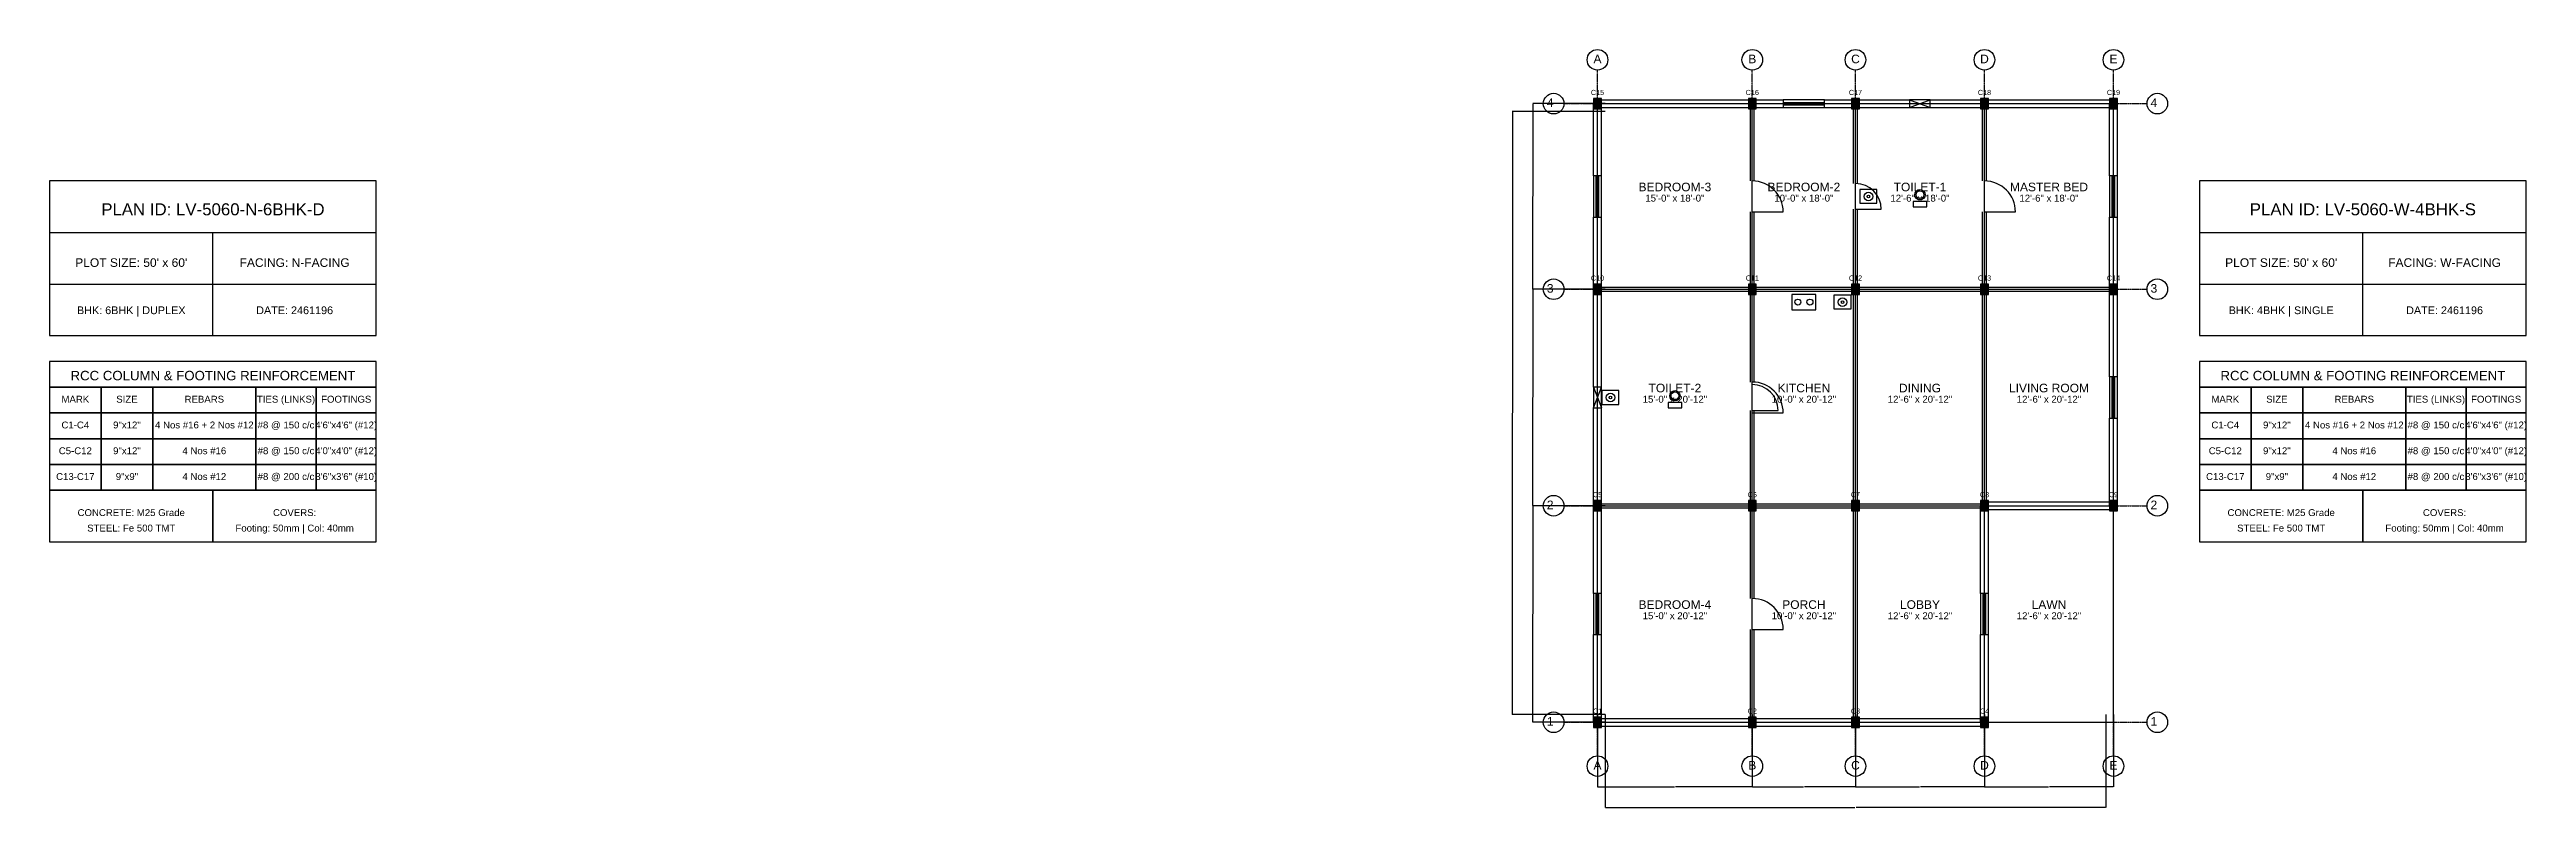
# Model space of a CAD drawing. Header units: inches. Extents: x -134 to 23580, y -99 to 23207.
# Drawn here: x 8200 to 11080, y 14901 to 15783 of the extents above; entities that cross this region are included whole.
import ezdxf
from ezdxf.enums import TextEntityAlignment as Align

# ---------------------------------------------------------------- set-up
doc = ezdxf.new("R2010")
doc.units = ezdxf.units.IN
doc.header["$MEASUREMENT"] = 0
doc.linetypes.add('CENTER', pattern=[2, 1.25, -0.25, 0.25, -0.25])
for name, color, linetype in [('A-COL-HATCH', 251, 'Continuous'), ('A-COLUMN', 1, 'Continuous'), ('A-DIM', 5, 'Continuous'), ('A-DOOR', 30, 'Continuous'), ('A-FIXTURE', 8, 'Continuous'), ('A-TEXT', 2, 'Continuous'), ('A-WALL-EXT', 7, 'Continuous'), ('A-WALL-INT', 9, 'Continuous'), ('A-WINDOW', 4, 'Continuous'), ('S-BEAM-FRAMING', 2, 'Continuous'), ('S-BUBBLE', 4, 'Continuous'), ('S-GRID-CENTER', 8, 'CENTER'), ('S-TABLE', 7, 'Continuous'), ('S-TEXT', 3, 'Continuous')]:
    doc.layers.add(name, color=color, linetype=linetype)
doc.styles.get("Standard").update_dxf_attribs({"font": 'arial.ttf'})
doc.dimstyles.get("Standard").update_dxf_attribs({"dimtxt": 0.18, "dimasz": 0.18, "dimexe": 0.18, "dimexo": 0.0625, "dimgap": 0.09, "dimtad": 0, "dimtih": 1, "dimtoh": 1, "dimdec": 4, "dimzin": 0, "dimdsep": 46, "dimtxsty": 'Standard', "dimcen": 0.09, "dimadec": 0, "dimazin": 0, "dimtfac": 1, "dimtdec": 4, "dimtofl": 0, "dimtmove": 0, "dimatfit": 3, "dimfxl": 1, "dimtolj": 1, "dimtzin": 0, "dimarcsym": 0})

# ---------------------------------------------------------------- blocks, each defined once
blk = doc.blocks.new('*D569')
at = {"layer": 'A-DIM', "color": 0, "lineweight": -2, "transparency": 16777216}
for p, q in [((10000, 15008.9), (10000, 14924.8)), ((10180, 15008.9), (10180, 14924.8)), ((10000.2, 14925), (10089.4, 14925)), ((10179.8, 14925), (10090.6, 14925))]:
    blk.add_line(p, q, dxfattribs=at)
at = {"layer": 'A-DIM', "color": 0, "transparency": 16777216}
for points in [[(10000.2, 14925), (10000.2, 14925), (10000, 14925)], [(10179.8, 14925), (10179.8, 14925), (10180, 14925)]]:
    blk.add_solid(points, dxfattribs=at)
at = {"layer": 'Defpoints', "color": 0, "transparency": 16777216}
for p in [(10000, 15009), (10180, 15009), (10180, 14925)]:
    blk.add_point(p, dxfattribs=at)
at = {"layer": 'A-DIM', "color": 0, "transparency": 16777216, "insert": (10090, 14925), "char_height": 0.18, "attachment_point": 5}
blk.add_mtext('\\A1;180.0000', dxfattribs=at)
blk = doc.blocks.new('*D570')
at = {"layer": 'A-DIM', "color": 0, "lineweight": -2, "transparency": 16777216}
for p, q in [((10180, 15008.9), (10180, 14924.8)), ((10300, 15008.9), (10300, 14924.8)), ((10180.2, 14925), (10239.4, 14925)), ((10299.8, 14925), (10240.6, 14925))]:
    blk.add_line(p, q, dxfattribs=at)
at = {"layer": 'A-DIM', "color": 0, "transparency": 16777216}
for points in [[(10180.2, 14925), (10180.2, 14925), (10180, 14925)], [(10299.8, 14925), (10299.8, 14925), (10300, 14925)]]:
    blk.add_solid(points, dxfattribs=at)
at = {"layer": 'Defpoints', "color": 0, "transparency": 16777216}
for p in [(10180, 15009), (10300, 15009), (10300, 14925)]:
    blk.add_point(p, dxfattribs=at)
at = {"layer": 'A-DIM', "color": 0, "transparency": 16777216, "insert": (10240, 14925), "char_height": 0.18, "attachment_point": 5}
blk.add_mtext('\\A1;120.0000', dxfattribs=at)
blk = doc.blocks.new('*D571')
at = {"layer": 'A-DIM', "color": 0, "lineweight": -2, "transparency": 16777216}
for p, q in [((10300, 15008.9), (10300, 14924.8)), ((10450, 15008.9), (10450, 14924.8)), ((10300.2, 14925), (10374.4, 14925)), ((10449.8, 14925), (10375.6, 14925))]:
    blk.add_line(p, q, dxfattribs=at)
at = {"layer": 'A-DIM', "color": 0, "transparency": 16777216}
for points in [[(10300.2, 14925), (10300.2, 14925), (10300, 14925)], [(10449.8, 14925), (10449.8, 14925), (10450, 14925)]]:
    blk.add_solid(points, dxfattribs=at)
at = {"layer": 'Defpoints', "color": 0, "transparency": 16777216}
for p in [(10300, 15009), (10450, 15009), (10450, 14925)]:
    blk.add_point(p, dxfattribs=at)
at = {"layer": 'A-DIM', "color": 0, "transparency": 16777216, "insert": (10375, 14925), "char_height": 0.18, "attachment_point": 5}
blk.add_mtext('\\A1;150.0000', dxfattribs=at)
blk = doc.blocks.new('*D572')
at = {"layer": 'A-DIM', "color": 0, "lineweight": -2, "transparency": 16777216}
for p, q in [((10450, 15008.9), (10450, 14924.8)), ((10600, 15008.9), (10600, 14924.8)), ((10450.2, 14925), (10524.4, 14925)), ((10599.8, 14925), (10525.6, 14925))]:
    blk.add_line(p, q, dxfattribs=at)
at = {"layer": 'A-DIM', "color": 0, "transparency": 16777216}
for points in [[(10450.2, 14925), (10450.2, 14925), (10450, 14925)], [(10599.8, 14925), (10599.8, 14925), (10600, 14925)]]:
    blk.add_solid(points, dxfattribs=at)
at = {"layer": 'Defpoints', "color": 0, "transparency": 16777216}
for p in [(10450, 15009), (10600, 15009), (10600, 14925)]:
    blk.add_point(p, dxfattribs=at)
at = {"layer": 'A-DIM', "color": 0, "transparency": 16777216, "insert": (10525, 14925), "char_height": 0.18, "attachment_point": 5}
blk.add_mtext('\\A1;150.0000', dxfattribs=at)
blk = doc.blocks.new('*D573')
at = {"layer": 'A-DIM', "color": 0, "lineweight": -2, "transparency": 16777216}
for p, q in [((10009, 15008.9), (10009, 14900.8)), ((10591, 15008.9), (10591, 14900.8)), ((10009.2, 14901), (10299.4, 14901)), ((10590.8, 14901), (10300.6, 14901))]:
    blk.add_line(p, q, dxfattribs=at)
at = {"layer": 'A-DIM', "color": 0, "transparency": 16777216}
for points in [[(10009.2, 14901), (10009.2, 14901), (10009, 14901)], [(10590.8, 14901), (10590.8, 14901), (10591, 14901)]]:
    blk.add_solid(points, dxfattribs=at)
at = {"layer": 'Defpoints', "color": 0, "transparency": 16777216}
for p in [(10009, 15009), (10591, 15009), (10591, 14901)]:
    blk.add_point(p, dxfattribs=at)
at = {"layer": 'A-DIM', "color": 0, "transparency": 16777216, "insert": (10300, 14901), "char_height": 0.18, "attachment_point": 5}
blk.add_mtext('\\A1;582.0000', dxfattribs=at)
blk = doc.blocks.new('*D574')
at = {"layer": 'A-DIM', "color": 0, "lineweight": -2, "transparency": 16777216}
for p, q in [((10008.9, 15252), (9924.8, 15252)), ((9925, 15251.8), (9925, 15126.2)), ((9925, 15000.2), (9925, 15125.8)), ((10008.9, 15000), (9924.8, 15000))]:
    blk.add_line(p, q, dxfattribs=at)
at = {"layer": 'A-DIM', "color": 0, "transparency": 16777216}
for points in [[(9925, 15251.8), (9925, 15251.8), (9925, 15252)], [(9925, 15000.2), (9925, 15000.2), (9925, 15000)]]:
    blk.add_solid(points, dxfattribs=at)
at = {"layer": 'Defpoints', "color": 0, "transparency": 16777216}
for p in [(9925, 15252), (10009, 15252), (10009, 15000)]:
    blk.add_point(p, dxfattribs=at)
at = {"layer": 'A-DIM', "color": 0, "transparency": 16777216, "insert": (9925, 15126), "char_height": 0.18, "attachment_point": 5}
blk.add_mtext('\\A1;252.0000', dxfattribs=at)
blk = doc.blocks.new('*D575')
at = {"layer": 'A-DIM', "color": 0, "lineweight": -2, "transparency": 16777216}
for p, q in [((10008.9, 15504), (9924.8, 15504)), ((9925, 15503.8), (9925, 15378.2)), ((9925, 15252.2), (9925, 15377.8)), ((10008.9, 15252), (9924.8, 15252))]:
    blk.add_line(p, q, dxfattribs=at)
at = {"layer": 'A-DIM', "color": 0, "transparency": 16777216}
for points in [[(9925, 15503.8), (9925, 15503.8), (9925, 15504)], [(9925, 15252.2), (9925, 15252.2), (9925, 15252)]]:
    blk.add_solid(points, dxfattribs=at)
at = {"layer": 'Defpoints', "color": 0, "transparency": 16777216}
for p in [(9925, 15504), (10009, 15504), (10009, 15252)]:
    blk.add_point(p, dxfattribs=at)
at = {"layer": 'A-DIM', "color": 0, "transparency": 16777216, "insert": (9925, 15378), "char_height": 0.18, "attachment_point": 5}
blk.add_mtext('\\A1;252.0000', dxfattribs=at)
blk = doc.blocks.new('*D576')
at = {"layer": 'A-DIM', "color": 0, "lineweight": -2, "transparency": 16777216}
for p, q in [((10008.9, 15720), (9924.8, 15720)), ((9925, 15719.8), (9925, 15612.2)), ((9925, 15504.2), (9925, 15611.8)), ((10008.9, 15504), (9924.8, 15504))]:
    blk.add_line(p, q, dxfattribs=at)
at = {"layer": 'A-DIM', "color": 0, "transparency": 16777216}
for points in [[(9925, 15719.8), (9925, 15719.8), (9925, 15720)], [(9925, 15504.2), (9925, 15504.2), (9925, 15504)]]:
    blk.add_solid(points, dxfattribs=at)
at = {"layer": 'Defpoints', "color": 0, "transparency": 16777216}
for p in [(9925, 15720), (10009, 15720), (10009, 15504)]:
    blk.add_point(p, dxfattribs=at)
at = {"layer": 'A-DIM', "color": 0, "transparency": 16777216, "insert": (9925, 15612), "char_height": 0.18, "attachment_point": 5}
blk.add_mtext('\\A1;216.0000', dxfattribs=at)
blk = doc.blocks.new('*D577')
at = {"layer": 'A-DIM', "color": 0, "lineweight": -2, "transparency": 16777216}
for p, q in [((10008.9, 15711), (9900.8, 15711)), ((9901, 15710.8), (9901, 15360.2)), ((9901, 15009.2), (9901, 15359.8)), ((10008.9, 15009), (9900.8, 15009))]:
    blk.add_line(p, q, dxfattribs=at)
at = {"layer": 'A-DIM', "color": 0, "transparency": 16777216}
for points in [[(9901, 15710.8), (9901, 15710.8), (9901, 15711)], [(9901, 15009.2), (9901, 15009.2), (9901, 15009)]]:
    blk.add_solid(points, dxfattribs=at)
at = {"layer": 'Defpoints', "color": 0, "transparency": 16777216}
for p in [(9901, 15711), (10009, 15711), (10009, 15009)]:
    blk.add_point(p, dxfattribs=at)
at = {"layer": 'A-DIM', "color": 0, "transparency": 16777216, "insert": (9901, 15360), "char_height": 0.18, "attachment_point": 5}
blk.add_mtext('\\A1;702.0000', dxfattribs=at)

msp = doc.modelspace()

# ---------------------------------------------------------------- linework, layer by layer
at = {"layer": 'A-COL-HATCH'}
for points in [[(9995.5, 15714), (10004.5, 15714), (9995.5, 15726), (10004.5, 15726)], [(10175.5, 15714), (10184.5, 15714), (10175.5, 15726), (10184.5, 15726)], [(10295.5, 15714), (10304.5, 15714), (10295.5, 15726), (10304.5, 15726)], [(10445.5, 15714), (10454.5, 15714), (10445.5, 15726), (10454.5, 15726)], [(10595.5, 15714), (10604.5, 15714), (10595.5, 15726), (10604.5, 15726)], [(9995.5, 15498), (10004.5, 15498), (9995.5, 15510), (10004.5, 15510)], [(10175.5, 15498), (10184.5, 15498), (10175.5, 15510), (10184.5, 15510)], [(10295.5, 15498), (10304.5, 15498), (10295.5, 15510), (10304.5, 15510)], [(10445.5, 15498), (10454.5, 15498), (10445.5, 15510), (10454.5, 15510)], [(10595.5, 15498), (10604.5, 15498), (10595.5, 15510), (10604.5, 15510)], [(9995.5, 15246), (10004.5, 15246), (9995.5, 15258), (10004.5, 15258)], [(10175.5, 15246), (10184.5, 15246), (10175.5, 15258), (10184.5, 15258)], [(10295.5, 15246), (10304.5, 15246), (10295.5, 15258), (10304.5, 15258)], [(10445.5, 15246), (10454.5, 15246), (10445.5, 15258), (10454.5, 15258)], [(10595.5, 15246), (10604.5, 15246), (10595.5, 15258), (10604.5, 15258)], [(9995.5, 14994), (10004.5, 14994), (9995.5, 15006), (10004.5, 15006)], [(10175.5, 14994), (10184.5, 14994), (10175.5, 15006), (10184.5, 15006)], [(10295.5, 14994), (10304.5, 14994), (10295.5, 15006), (10304.5, 15006)], [(10445.5, 14994), (10454.5, 14994), (10445.5, 15006), (10454.5, 15006)]]:
    msp.add_solid(points, dxfattribs=at)
at = {"layer": 'A-COLUMN'}
for points in [[(9995.5, 15714), (10004.5, 15714), (10004.5, 15726), (9995.5, 15726)], [(10175.5, 15714), (10184.5, 15714), (10184.5, 15726), (10175.5, 15726)], [(10295.5, 15714), (10304.5, 15714), (10304.5, 15726), (10295.5, 15726)], [(10445.5, 15714), (10454.5, 15714), (10454.5, 15726), (10445.5, 15726)], [(10595.5, 15714), (10604.5, 15714), (10604.5, 15726), (10595.5, 15726)], [(9995.5, 15498), (10004.5, 15498), (10004.5, 15510), (9995.5, 15510)], [(10175.5, 15498), (10184.5, 15498), (10184.5, 15510), (10175.5, 15510)], [(10295.5, 15498), (10304.5, 15498), (10304.5, 15510), (10295.5, 15510)], [(10445.5, 15498), (10454.5, 15498), (10454.5, 15510), (10445.5, 15510)], [(10595.5, 15498), (10604.5, 15498), (10604.5, 15510), (10595.5, 15510)], [(9995.5, 15246), (10004.5, 15246), (10004.5, 15258), (9995.5, 15258)], [(10175.5, 15246), (10184.5, 15246), (10184.5, 15258), (10175.5, 15258)], [(10295.5, 15246), (10304.5, 15246), (10304.5, 15258), (10295.5, 15258)], [(10445.5, 15246), (10454.5, 15246), (10454.5, 15258), (10445.5, 15258)], [(10595.5, 15246), (10604.5, 15246), (10604.5, 15258), (10595.5, 15258)], [(9995.5, 14994), (10004.5, 14994), (10004.5, 15006), (9995.5, 15006)], [(10175.5, 14994), (10184.5, 14994), (10184.5, 15006), (10175.5, 15006)], [(10295.5, 14994), (10304.5, 14994), (10304.5, 15006), (10295.5, 15006)], [(10445.5, 14994), (10454.5, 14994), (10454.5, 15006), (10445.5, 15006)]]:
    msp.add_lwpolyline(points, close=True, dxfattribs=at)
at = {"layer": 'A-DOOR'}
for p, q in [((10180, 15594), (10216, 15594)), ((10180, 15594), (10216, 15594)), ((10300, 15597), (10330, 15597)), ((10450, 15594), (10486, 15594)), ((10180, 15363), (10210, 15363)), ((10180, 15360), (10216, 15360)), ((10180, 15108), (10216, 15108))]:
    msp.add_line(p, q, dxfattribs=at)
for centre, radius in [((10180, 15594), 36), ((10180, 15594), 36), ((10300, 15597), 30), ((10450, 15594), 36), ((10180, 15360), 36), ((10180, 15363), 30), ((10180, 15108), 36)]:
    msp.add_arc(centre, radius, 0, 90, dxfattribs=at)
at = {"layer": 'A-FIXTURE'}
for points in [[(10305, 15604), (10325, 15604), (10325, 15620), (10305, 15620)], [(10367, 15600), (10383, 15600), (10383, 15606), (10367, 15606)], [(10226, 15480), (10254, 15480), (10254, 15498), (10226, 15498)], [(10275, 15481), (10295, 15481), (10295, 15497), (10275, 15497)], [(10005, 15370), (10025, 15370), (10025, 15386), (10005, 15386)], [(10082, 15366), (10098, 15366), (10098, 15372), (10082, 15372)]]:
    msp.add_lwpolyline(points, close=True, dxfattribs=at)
for centre, radius in [((10315, 15612), 5), ((10315, 15612), 1.5), ((10375, 15614), 6), ((10375, 15614), 4.5), ((10233, 15489), 3.5), ((10247, 15489), 3.5), ((10285, 15489), 5), ((10285, 15489), 1.5), ((10015, 15378), 5), ((10090, 15380), 6), ((10090, 15380), 4.5), ((10015, 15378), 1.5)]:
    msp.add_circle(centre, radius, dxfattribs=at)
at = {"layer": 'A-WALL-EXT'}
for p, q in [((9995.5, 15636), (9995.5, 15720)), ((10000, 15724.5), (10180, 15724.5)), ((10000, 15715.5), (10180, 15715.5)), ((10004.5, 15636), (10004.5, 15720)), ((10180, 15724.5), (10216, 15724.5)), ((10180, 15715.5), (10216, 15715.5)), ((10264, 15724.5), (10300, 15724.5)), ((10264, 15715.5), (10300, 15715.5)), ((10300, 15724.5), (10363, 15724.5)), ((10300, 15715.5), (10363, 15715.5)), ((10387, 15724.5), (10450, 15724.5)), ((10387, 15715.5), (10450, 15715.5)), ((10450, 15724.5), (10600, 15724.5)), ((10450, 15715.5), (10600, 15715.5)), ((10595.5, 15636), (10595.5, 15720)), ((10604.5, 15636), (10604.5, 15720)), ((9995.5, 15504), (9995.5, 15588)), ((10004.5, 15504), (10004.5, 15588)), ((10595.5, 15504), (10595.5, 15588)), ((10604.5, 15504), (10604.5, 15588)), ((8200, 15570), (8580, 15570)), ((8390, 15450), (8390, 15570)), ((10700, 15570), (11080, 15570)), ((10890, 15450), (10890, 15570)), ((8200, 15510), (8580, 15510)), ((9995.5, 15390), (9995.5, 15504)), ((10004.5, 15390), (10004.5, 15504)), ((10595.5, 15402), (10595.5, 15504)), ((10604.5, 15402), (10604.5, 15504)), ((10700, 15510), (11080, 15510)), ((9995.5, 15252), (9995.5, 15366)), ((10004.5, 15252), (10004.5, 15366)), ((10595.5, 15252), (10595.5, 15354)), ((10604.5, 15252), (10604.5, 15354)), ((9995.5, 15150), (9995.5, 15252)), ((10004.5, 15150), (10004.5, 15252)), ((10445.5, 15150), (10445.5, 15252)), ((10450, 15256.5), (10600, 15256.5)), ((10450, 15247.5), (10600, 15247.5)), ((10454.5, 15150), (10454.5, 15252)), ((9995.5, 15000), (9995.5, 15102)), ((10004.5, 15000), (10004.5, 15102)), ((10445.5, 15000), (10445.5, 15102)), ((10454.5, 15000), (10454.5, 15102)), ((10000, 15004.5), (10180, 15004.5)), ((10000, 14995.5), (10180, 14995.5)), ((10180, 15004.5), (10300, 15004.5)), ((10180, 14995.5), (10300, 14995.5)), ((10300, 15004.5), (10450, 15004.5)), ((10300, 14995.5), (10450, 14995.5))]:
    msp.add_line(p, q, dxfattribs=at)
for points in [[(8200, 15450), (8580, 15450), (8580, 15630), (8200, 15630)], [(10700, 15450), (11080, 15450), (11080, 15630), (10700, 15630)]]:
    msp.add_lwpolyline(points, close=True, dxfattribs=at)
at = {"layer": 'A-WALL-INT'}
for p, q in [((10177.75, 15630), (10177.75, 15720)), ((10182.25, 15630), (10182.25, 15720)), ((10297.75, 15627), (10297.75, 15720)), ((10302.25, 15627), (10302.25, 15720)), ((10447.75, 15630), (10447.75, 15720)), ((10452.25, 15630), (10452.25, 15720)), ((10177.75, 15504), (10177.75, 15594)), ((10182.25, 15504), (10182.25, 15594)), ((10297.75, 15504), (10297.75, 15597)), ((10302.25, 15504), (10302.25, 15597)), ((10447.75, 15504), (10447.75, 15594)), ((10452.25, 15504), (10452.25, 15594)), ((10000, 15506.25), (10180, 15506.25)), ((10000, 15501.75), (10180, 15501.75)), ((10177.75, 15396), (10177.75, 15504)), ((10180, 15506.25), (10300, 15506.25)), ((10180, 15501.75), (10300, 15501.75)), ((10182.25, 15396), (10182.25, 15504)), ((10297.75, 15252), (10297.75, 15504)), ((10300, 15506.25), (10450, 15506.25)), ((10300, 15501.75), (10450, 15501.75)), ((10302.25, 15252), (10302.25, 15504)), ((10447.75, 15252), (10447.75, 15504)), ((10450, 15506.25), (10600, 15506.25)), ((10450, 15501.75), (10600, 15501.75)), ((10452.25, 15252), (10452.25, 15504)), ((10177.75, 15252), (10177.75, 15363)), ((10182.25, 15252), (10182.25, 15363)), ((10000, 15254.25), (10180, 15254.25)), ((10000, 15249.75), (10180, 15249.75)), ((10177.75, 15144), (10177.75, 15252)), ((10180, 15254.25), (10300, 15254.25)), ((10180, 15249.75), (10300, 15249.75)), ((10182.25, 15144), (10182.25, 15252)), ((10297.75, 15000), (10297.75, 15252)), ((10300, 15254.25), (10450, 15254.25)), ((10300, 15249.75), (10450, 15249.75)), ((10302.25, 15000), (10302.25, 15252)), ((10177.75, 15000), (10177.75, 15108)), ((10182.25, 15000), (10182.25, 15108))]:
    msp.add_line(p, q, dxfattribs=at)
at = {"layer": 'A-WINDOW'}
for p, q in [((10216, 15721.5), (10264, 15721.5)), ((10216, 15718.5), (10264, 15718.5)), ((10363, 15715.5), (10387, 15724.5)), ((10363, 15724.5), (10387, 15715.5)), ((9998.5, 15588), (9998.5, 15636)), ((10001.5, 15588), (10001.5, 15636)), ((10598.5, 15588), (10598.5, 15636)), ((10601.5, 15588), (10601.5, 15636)), ((9995.5, 15366), (10004.5, 15390)), ((9995.5, 15390), (10004.5, 15366)), ((10598.5, 15354), (10598.5, 15402)), ((10601.5, 15354), (10601.5, 15402)), ((9998.5, 15102), (9998.5, 15150)), ((10001.5, 15102), (10001.5, 15150)), ((10448.5, 15102), (10448.5, 15150)), ((10451.5, 15102), (10451.5, 15150))]:
    msp.add_line(p, q, dxfattribs=at)
for points in [[(10216, 15715.5), (10264, 15715.5), (10264, 15724.5), (10216, 15724.5)], [(10363, 15715.5), (10387, 15715.5), (10387, 15724.5), (10363, 15724.5)], [(9995.5, 15588), (10004.5, 15588), (10004.5, 15636), (9995.5, 15636)], [(10595.5, 15588), (10604.5, 15588), (10604.5, 15636), (10595.5, 15636)], [(9995.5, 15366), (10004.5, 15366), (10004.5, 15390), (9995.5, 15390)], [(10595.5, 15354), (10604.5, 15354), (10604.5, 15402), (10595.5, 15402)], [(9995.5, 15102), (10004.5, 15102), (10004.5, 15150), (9995.5, 15150)], [(10445.5, 15102), (10454.5, 15102), (10454.5, 15150), (10445.5, 15150)]]:
    msp.add_lwpolyline(points, close=True, dxfattribs=at)
at = {"layer": 'S-BEAM-FRAMING'}
for p, q in [((10000, 15000), (10000, 15720)), ((10000, 15720), (10600, 15720)), ((10180, 15000), (10180, 15720)), ((10300, 15000), (10300, 15720)), ((10450, 15000), (10450, 15720)), ((10600, 15000), (10600, 15720)), ((10000, 15504), (10600, 15504)), ((10000, 15252), (10600, 15252)), ((10000, 15000), (10600, 15000))]:
    msp.add_line(p, q, dxfattribs=at)
at = {"layer": 'S-BUBBLE'}
for centre in [(10000, 15771), (10180, 15771), (10300, 15771), (10450, 15771), (10600, 15771), (9949, 15720), (10651, 15720), (9949, 15504), (10651, 15504), (9949, 15252), (10651, 15252), (9949, 15000), (10651, 15000), (10000, 14949), (10180, 14949), (10300, 14949), (10450, 14949), (10600, 14949)]:
    msp.add_circle(centre, 12, dxfattribs=at)
at = {"layer": 'S-GRID-CENTER'}
for p, q in [((10000, 14961), (10000, 15759)), ((10180, 14961), (10180, 15759)), ((10300, 14961), (10300, 15759)), ((10450, 14961), (10450, 15759)), ((10600, 14961), (10600, 15759)), ((9961, 15720), (10639, 15720)), ((9961, 15504), (10639, 15504)), ((9961, 15252), (10639, 15252)), ((9961, 15000), (10639, 15000))]:
    msp.add_line(p, q, dxfattribs=at)
at = {"layer": 'S-TABLE'}
for points in [[(8200, 15390), (8580, 15390), (8580, 15420), (8200, 15420)], [(10700, 15390), (11080, 15390), (11080, 15420), (10700, 15420)], [(8200, 15360), (8260, 15360), (8260, 15390), (8200, 15390)], [(8260, 15360), (8320, 15360), (8320, 15390), (8260, 15390)], [(8320, 15360), (8440, 15360), (8440, 15390), (8320, 15390)], [(8440, 15360), (8510, 15360), (8510, 15390), (8440, 15390)], [(8510, 15360), (8580, 15360), (8580, 15390), (8510, 15390)], [(10700, 15360), (10760, 15360), (10760, 15390), (10700, 15390)], [(10760, 15360), (10820, 15360), (10820, 15390), (10760, 15390)], [(10820, 15360), (10940, 15360), (10940, 15390), (10820, 15390)], [(10940, 15360), (11010, 15360), (11010, 15390), (10940, 15390)], [(11010, 15360), (11080, 15360), (11080, 15390), (11010, 15390)], [(8200, 15330), (8260, 15330), (8260, 15360), (8200, 15360)], [(8260, 15330), (8320, 15330), (8320, 15360), (8260, 15360)], [(8320, 15330), (8440, 15330), (8440, 15360), (8320, 15360)], [(8440, 15330), (8510, 15330), (8510, 15360), (8440, 15360)], [(8510, 15330), (8580, 15330), (8580, 15360), (8510, 15360)], [(10700, 15330), (10760, 15330), (10760, 15360), (10700, 15360)], [(10760, 15330), (10820, 15330), (10820, 15360), (10760, 15360)], [(10820, 15330), (10940, 15330), (10940, 15360), (10820, 15360)], [(10940, 15330), (11010, 15330), (11010, 15360), (10940, 15360)], [(11010, 15330), (11080, 15330), (11080, 15360), (11010, 15360)], [(8200, 15300), (8260, 15300), (8260, 15330), (8200, 15330)], [(8260, 15300), (8320, 15300), (8320, 15330), (8260, 15330)], [(8320, 15300), (8440, 15300), (8440, 15330), (8320, 15330)], [(8440, 15300), (8510, 15300), (8510, 15330), (8440, 15330)], [(8510, 15300), (8580, 15300), (8580, 15330), (8510, 15330)], [(10700, 15300), (10760, 15300), (10760, 15330), (10700, 15330)], [(10760, 15300), (10820, 15300), (10820, 15330), (10760, 15330)], [(10820, 15300), (10940, 15300), (10940, 15330), (10820, 15330)], [(10940, 15300), (11010, 15300), (11010, 15330), (10940, 15330)], [(11010, 15300), (11080, 15300), (11080, 15330), (11010, 15330)], [(8200, 15270), (8260, 15270), (8260, 15300), (8200, 15300)], [(8260, 15270), (8320, 15270), (8320, 15300), (8260, 15300)], [(8320, 15270), (8440, 15270), (8440, 15300), (8320, 15300)], [(8440, 15270), (8510, 15270), (8510, 15300), (8440, 15300)], [(8510, 15270), (8580, 15270), (8580, 15300), (8510, 15300)], [(10700, 15270), (10760, 15270), (10760, 15300), (10700, 15300)], [(10760, 15270), (10820, 15270), (10820, 15300), (10760, 15300)], [(10820, 15270), (10940, 15270), (10940, 15300), (10820, 15300)], [(10940, 15270), (11010, 15270), (11010, 15300), (10940, 15300)], [(11010, 15270), (11080, 15270), (11080, 15300), (11010, 15300)], [(8200, 15210), (8390, 15210), (8390, 15270), (8200, 15270)], [(8390, 15210), (8580, 15210), (8580, 15270), (8390, 15270)], [(10700, 15210), (10890, 15210), (10890, 15270), (10700, 15270)], [(10890, 15210), (11080, 15210), (11080, 15270), (10890, 15270)]]:
    msp.add_lwpolyline(points, close=True, dxfattribs=at)

# ---------------------------------------------------------------- texts
at = {"layer": 'A-TEXT'}
for s, height, p in [('C15', 6, (10000, 15730)), ('C16', 6, (10180, 15730)), ('C17', 6, (10300, 15730)), ('C18', 6, (10450, 15730)), ('C19', 6, (10600, 15730)), ('BEDROOM-3', 10, (10090, 15618)), ('15\'-0" x 18\'-0"', 8, (10090, 15606)), ('BEDROOM-2', 10, (10240, 15618)), ('10\'-0" x 18\'-0"', 8, (10240, 15606)), ('12\'-6" x 18\'-0"', 8, (10375, 15606)), ('TOILET-1', 10, (10375, 15618)), ('MASTER BED', 10, (10525, 15618)), ('12\'-6" x 18\'-0"', 8, (10525, 15606)), ('PLAN ID: LV-5060-N-6BHK-D', 14, (8390, 15590)), ('PLAN ID: LV-5060-W-4BHK-S', 14, (10890, 15590)), ("PLOT SIZE: 50' x 60'", 10, (8295, 15530)), ('FACING: N-FACING', 10, (8485, 15530)), ("PLOT SIZE: 50' x 60'", 10, (10795, 15530)), ('FACING: W-FACING', 10, (10985, 15530)), ('C10', 6, (10000, 15514)), ('C11', 6, (10180, 15514)), ('C12', 6, (10300, 15514)), ('C13', 6, (10450, 15514)), ('C14', 6, (10600, 15514)), ('BHK: 6BHK | DUPLEX', 9, (8295, 15475)), ('DATE: 2461196', 9, (8485, 15475)), ('BHK: 4BHK | SINGLE', 9, (10795, 15475)), ('DATE: 2461196', 9, (10985, 15475)), ('TOILET-2', 10, (10090, 15384)), ('KITCHEN', 10, (10240, 15384)), ('DINING', 10, (10375, 15384)), ('LIVING ROOM', 10, (10525, 15384)), ('15\'-0" x 20\'-12"', 8, (10090, 15372)), ('10\'-0" x 20\'-12"', 8, (10240, 15372)), ('12\'-6" x 20\'-12"', 8, (10375, 15372)), ('12\'-6" x 20\'-12"', 8, (10525, 15372)), ('C5', 6, (10000, 15262)), ('C6', 6, (10180, 15262)), ('C7', 6, (10300, 15262)), ('C8', 6, (10450, 15262)), ('C9', 6, (10600, 15262)), ('BEDROOM-4', 10, (10090, 15132)), ('15\'-0" x 20\'-12"', 8, (10090, 15120)), ('10\'-0" x 20\'-12"', 8, (10240, 15120)), ('PORCH', 10, (10240, 15132)), ('12\'-6" x 20\'-12"', 8, (10375, 15120)), ('LOBBY', 10, (10375, 15132)), ('12\'-6" x 20\'-12"', 8, (10525, 15120)), ('LAWN', 10, (10525, 15132)), ('C1', 6, (10000, 15010)), ('C2', 6, (10180, 15010)), ('C3', 6, (10300, 15010)), ('C4', 6, (10450, 15010))]:
    msp.add_text(s, height=height, dxfattribs=at).set_placement(p, align=Align.CENTER)
at = {"layer": 'S-TEXT'}
for s, height, p in [('A', 10, (10000, 15767)), ('B', 10, (10180, 15767)), ('C', 10, (10300, 15767)), ('D', 10, (10450, 15767)), ('E', 10, (10600, 15767)), ('4', 10, (9945, 15716)), ('4', 10, (10647, 15716)), ('3', 10, (9945, 15500)), ('3', 10, (10647, 15500)), ('RCC COLUMN & FOOTING REINFORCEMENT', 11, (8390, 15398)), ('TIES (LINKS)', 8, (8475, 15372)), ('RCC COLUMN & FOOTING REINFORCEMENT', 11, (10890, 15398)), ('TIES (LINKS)', 8, (10975, 15372)), ('MARK', 8, (8230, 15372)), ('SIZE', 8, (8290, 15372)), ('REBARS', 8, (8380, 15372)), ('FOOTINGS', 8, (8545, 15372)), ('MARK', 8, (10730, 15372)), ('SIZE', 8, (10790, 15372)), ('REBARS', 8, (10880, 15372)), ('FOOTINGS', 8, (11045, 15372)), ('C1-C4', 8, (8230, 15342)), ('9"x12"', 8, (8290, 15342)), ('4 Nos #16 + 2 Nos #12', 8, (8380, 15342)), ('#8 @ 150 c/c', 8, (8475, 15342)), ('4\'6"x4\'6" (#12)', 8, (8545, 15342)), ('C1-C4', 8, (10730, 15342)), ('9"x12"', 8, (10790, 15342)), ('4 Nos #16 + 2 Nos #12', 8, (10880, 15342)), ('#8 @ 150 c/c', 8, (10975, 15342)), ('4\'6"x4\'6" (#12)', 8, (11045, 15342)), ('C5-C12', 8, (8230, 15312)), ('9"x12"', 8, (8290, 15312)), ('4 Nos #16', 8, (8380, 15312)), ('#8 @ 150 c/c', 8, (8475, 15312)), ('4\'0"x4\'0" (#12)', 8, (8545, 15312)), ('C5-C12', 8, (10730, 15312)), ('9"x12"', 8, (10790, 15312)), ('4 Nos #16', 8, (10880, 15312)), ('#8 @ 150 c/c', 8, (10975, 15312)), ('4\'0"x4\'0" (#12)', 8, (11045, 15312)), ('C13-C17', 8, (8230, 15282)), ('9"x9"', 8, (8290, 15282)), ('4 Nos #12', 8, (8380, 15282)), ('#8 @ 200 c/c', 8, (8475, 15282)), ('3\'6"x3\'6" (#10)', 8, (8545, 15282)), ('C13-C17', 8, (10730, 15282)), ('9"x9"', 8, (10790, 15282)), ('4 Nos #12', 8, (10880, 15282)), ('#8 @ 200 c/c', 8, (10975, 15282)), ('3\'6"x3\'6" (#10)', 8, (11045, 15282)), ('CONCRETE: M25 Grade', 8, (8295, 15240)), ('COVERS:', 8, (8485, 15240)), ('2', 10, (9945, 15248)), ('2', 10, (10647, 15248)), ('CONCRETE: M25 Grade', 8, (10795, 15240)), ('COVERS:', 8, (10985, 15240)), ('STEEL: Fe 500 TMT', 8, (8295, 15222)), ('Footing: 50mm | Col: 40mm', 8, (8485, 15222)), ('STEEL: Fe 500 TMT', 8, (10795, 15222)), ('Footing: 50mm | Col: 40mm', 8, (10985, 15222)), ('1', 10, (9945, 14996)), ('1', 10, (10647, 14996)), ('A', 10, (10000, 14945)), ('B', 10, (10180, 14945)), ('C', 10, (10300, 14945)), ('D', 10, (10450, 14945)), ('E', 10, (10600, 14945))]:
    msp.add_text(s, height=height, dxfattribs=at).set_placement(p, align=Align.CENTER)

# ---------------------------------------------------------------- dimensions: what is measured, and where the dimension line sits
at = {"layer": 'A-DIM'}
for base, p1, p2, picture, middle in [((9901, 15711), (10009, 15009), (10009, 15711), '*D577', (9901, 15360)), ((9925, 15720), (10009, 15504), (10009, 15720), '*D576', (9925, 15612)), ((9925, 15504), (10009, 15252), (10009, 15504), '*D575', (9925, 15378)), ((9925, 15252), (10009, 15000), (10009, 15252), '*D574', (9925, 15126))]:
    dim = msp.add_linear_dim(base=base, p1=p1, p2=p2, angle=90, dimstyle='Standard', dxfattribs=at)
    dim.commit()
    dim.dimension.update_dxf_attribs({"geometry": picture, "text_midpoint": middle})
for base, p1, p2, picture, middle in [((10180, 14925), (10000, 15009), (10180, 15009), '*D569', (10090, 14925)), ((10591, 14901), (10009, 15009), (10591, 15009), '*D573', (10300, 14901)), ((10300, 14925), (10180, 15009), (10300, 15009), '*D570', (10240, 14925)), ((10450, 14925), (10300, 15009), (10450, 15009), '*D571', (10375, 14925)), ((10600, 14925), (10450, 15009), (10600, 15009), '*D572', (10525, 14925))]:
    dim = msp.add_linear_dim(base=base, p1=p1, p2=p2, dimstyle='Standard', dxfattribs=at)
    dim.commit()
    dim.dimension.update_dxf_attribs({"geometry": picture, "text_midpoint": middle})

doc.saveas('drawing.dxf')
